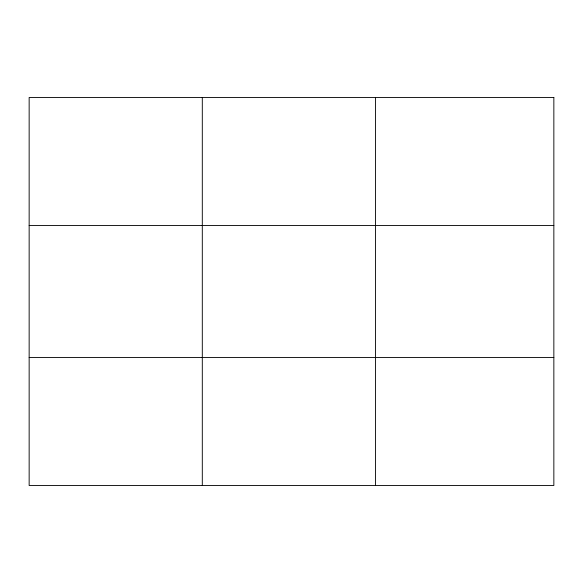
<?xml version="1.0" encoding="UTF-8"?>
<svg xmlns="http://www.w3.org/2000/svg" width="583" height="583" viewBox="0 0 583 583"><rect width="100%" height="100%" fill="white"/><g stroke="black" fill="none" stroke-linecap="round" stroke-linejoin="round"><path stroke-width="0.87" d="M202.301 485.501L202.301 97.499M375.452 485.501L375.452 97.499M29.15 225.541L553.85 225.541M29.15 357.459L553.85 357.459M553.85 97.499L553.85 485.501L29.15 485.501L29.15 97.499L553.85 97.499"/></g></svg>
